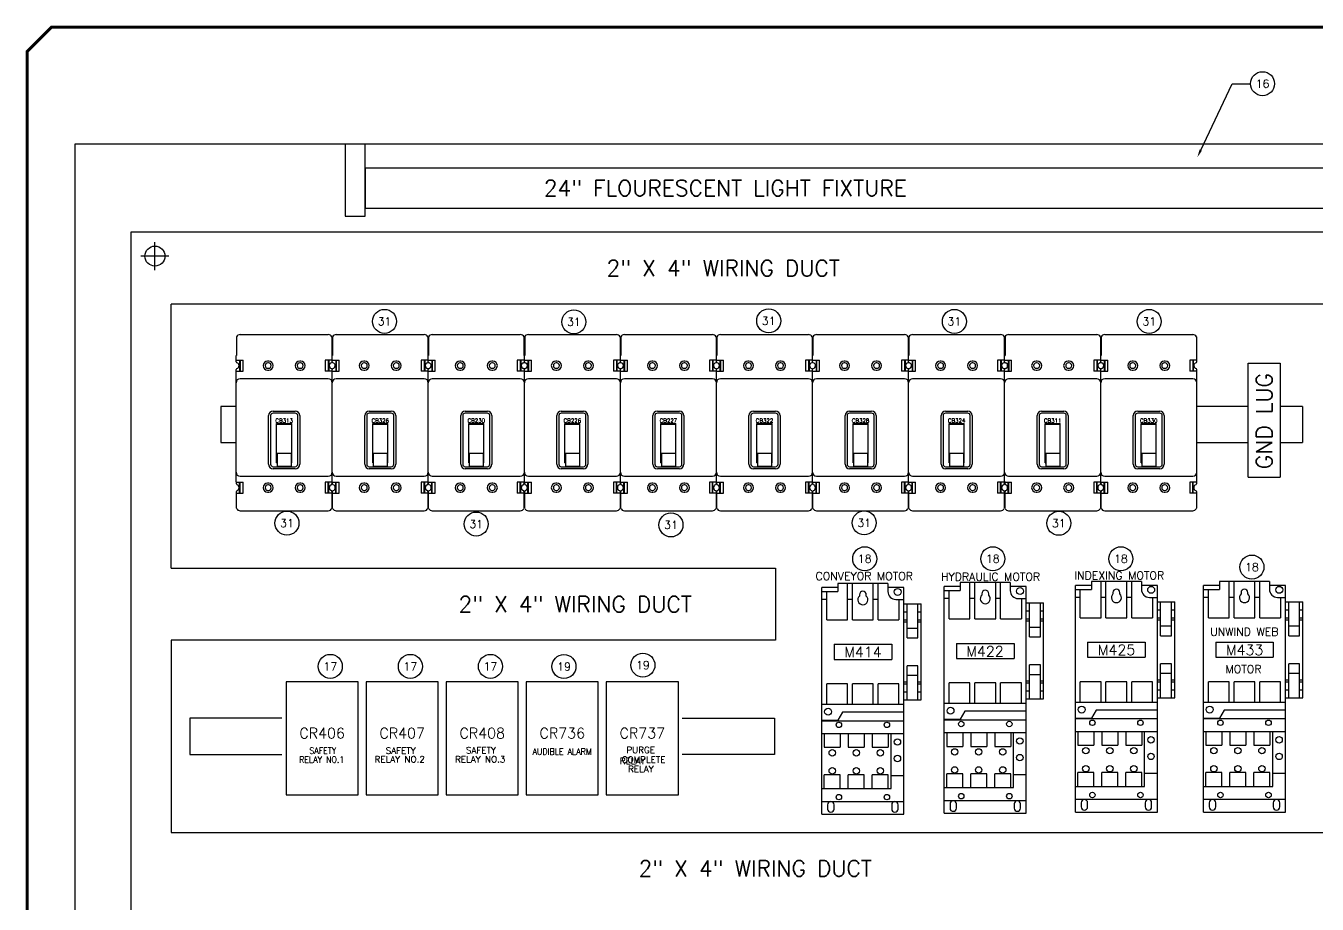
# Model space of a CAD drawing. Header units: inches. Extents: x 0 to 100, y 0 to 67.
# Drawn here: x 0.05 to 40.37, y 39.89 to 67.33 of the extents above; entities that cross this region are included whole.
import ezdxf
from ezdxf.enums import TextEntityAlignment as Align

# ---------------------------------------------------------------- set-up
doc = ezdxf.new("R2010")
doc.units = ezdxf.units.IN
doc.header["$MEASUREMENT"] = 0
doc.linetypes.add('CENTER', pattern=[2, 1.25, -0.25, 0.25, -0.25])
for name, color, linetype in [('CL', 7, 'Continuous'), ('PBAL', 52, 'Continuous'), ('PDESC', 142, 'Continuous'), ('PITEM', 1, 'Continuous'), ('PSYMS', 7, 'Continuous'), ('PTAG', 150, 'Continuous'), ('TITLE', 7, 'Continuous')]:
    doc.layers.add(name, color=color, linetype=linetype)
doc.styles.add('ITALIC', font='ITALIC')
doc.styles.add('LEGACY', font='romans.shx')
doc.styles.add('ROMANS', font='ROMANS.SHX')
doc.styles.add('SIMPLEX', font='SIMPLEX')
doc.styles.add('WD', font='romans.shx')

# ---------------------------------------------------------------- blocks, each defined once
blk = doc.blocks.new('PNLB56')
at = {"layer": 'PBAL'}
blk.add_circle((0, 0), 0.375, dxfattribs=at)
at = {"layer": 'PITEM', "style": 'LEGACY'}
blk.add_attdef('B_ITEM', text='', height=0.25, dxfattribs=at).set_placement((0, 0), align=Align.MIDDLE)
blk = doc.blocks.new('PNLB65')
at = {"layer": 'PBAL'}
blk.add_circle((0, 0), 0.375, dxfattribs=at)
at = {"layer": 'PITEM', "style": 'LEGACY'}
blk.add_attdef('B_ITEM', text='', height=0.25, dxfattribs=at).set_placement((0, 0), align=Align.MIDDLE)
blk = doc.blocks.new('PNLB74')
at = {"layer": 'PBAL'}
blk.add_circle((0, 0), 0.375, dxfattribs=at)
at = {"layer": 'PITEM', "style": 'LEGACY'}
blk.add_attdef('B_ITEM', text='', height=0.25, dxfattribs=at).set_placement((0, 0), align=Align.MIDDLE)
blk = doc.blocks.new('PNLB83')
at = {"layer": 'PBAL'}
blk.add_circle((0, 0), 0.375, dxfattribs=at)
at = {"layer": 'PITEM', "style": 'LEGACY'}
blk.add_attdef('B_ITEM', text='', height=0.25, dxfattribs=at).set_placement((0, 0), align=Align.MIDDLE)
blk = doc.blocks.new('PNLB92')
at = {"layer": 'PBAL'}
blk.add_circle((0, 0), 0.375, dxfattribs=at)
at = {"layer": 'PITEM', "style": 'LEGACY'}
blk.add_attdef('B_ITEM', text='', height=0.25, dxfattribs=at).set_placement((0, 0), align=Align.MIDDLE)
blk = doc.blocks.new('PNLBA1')
at = {"layer": 'PBAL'}
blk.add_circle((0, 0), 0.375, dxfattribs=at)
at = {"layer": 'PITEM', "style": 'LEGACY'}
blk.add_attdef('B_ITEM', text='', height=0.25, dxfattribs=at).set_placement((0, 0), align=Align.MIDDLE)
blk = doc.blocks.new('PNLBB0')
at = {"layer": 'PBAL'}
blk.add_circle((0, 0), 0.375, dxfattribs=at)
at = {"layer": 'PITEM', "style": 'LEGACY'}
blk.add_attdef('B_ITEM', text='', height=0.25, dxfattribs=at).set_placement((0, 0), align=Align.MIDDLE)
blk = doc.blocks.new('PNLBBF')
at = {"layer": 'PBAL'}
blk.add_circle((0, 0), 0.375, dxfattribs=at)
at = {"layer": 'PITEM', "style": 'LEGACY'}
blk.add_attdef('B_ITEM', text='', height=0.25, dxfattribs=at).set_placement((0, 0), align=Align.MIDDLE)
blk = doc.blocks.new('PNLBCE')
at = {"layer": 'PBAL'}
blk.add_circle((0, 0), 0.375, dxfattribs=at)
at = {"layer": 'PITEM', "style": 'LEGACY'}
blk.add_attdef('B_ITEM', text='', height=0.25, dxfattribs=at).set_placement((0, 0), align=Align.MIDDLE)
blk = doc.blocks.new('PNLBDD')
at = {"layer": 'PBAL'}
blk.add_circle((0, 0), 0.375, dxfattribs=at)
at = {"layer": 'PITEM', "style": 'LEGACY'}
blk.add_attdef('B_ITEM', text='', height=0.25, dxfattribs=at).set_placement((0, 0), align=Align.MIDDLE)
blk = doc.blocks.new('PNLCC5')
at = {"layer": 'PBAL'}
blk.add_circle((0, 0), 0.375, dxfattribs=at)
at = {"layer": 'PITEM', "style": 'LEGACY'}
blk.add_attdef('B_ITEM', text='', height=0.25, dxfattribs=at).set_placement((0, 0), align=Align.MIDDLE)
blk = doc.blocks.new('PNLCD4')
at = {"layer": 'PBAL'}
blk.add_circle((0, 0), 0.375, dxfattribs=at)
at = {"layer": 'PITEM', "style": 'LEGACY'}
blk.add_attdef('B_ITEM', text='', height=0.25, dxfattribs=at).set_placement((0, 0), align=Align.MIDDLE)
blk = doc.blocks.new('PNLCE3')
at = {"layer": 'PBAL'}
blk.add_circle((0, 0), 0.375, dxfattribs=at)
at = {"layer": 'PITEM', "style": 'LEGACY'}
blk.add_attdef('B_ITEM', text='', height=0.25, dxfattribs=at).set_placement((0, 0), align=Align.MIDDLE)
blk = doc.blocks.new('PNLCF2')
at = {"layer": 'PBAL'}
blk.add_circle((0, 0), 0.375, dxfattribs=at)
at = {"layer": 'PITEM', "style": 'LEGACY'}
blk.add_attdef('B_ITEM', text='', height=0.25, dxfattribs=at).set_placement((0, 0), align=Align.MIDDLE)
blk = doc.blocks.new('PNLD01')
at = {"layer": 'PBAL'}
blk.add_circle((0, 0), 0.375, dxfattribs=at)
at = {"layer": 'PITEM', "style": 'LEGACY'}
blk.add_attdef('B_ITEM', text='', height=0.25, dxfattribs=at).set_placement((0, 0), align=Align.MIDDLE)
blk = doc.blocks.new('PNLD10')
at = {"layer": 'PBAL'}
blk.add_circle((0, 0), 0.375, dxfattribs=at)
at = {"layer": 'PITEM', "style": 'LEGACY'}
blk.add_attdef('B_ITEM', text='', height=0.25, dxfattribs=at).set_placement((0, 0), align=Align.MIDDLE)
blk = doc.blocks.new('PNLD1F')
at = {"layer": 'PBAL'}
blk.add_circle((0, 0), 0.375, dxfattribs=at)
at = {"layer": 'PITEM', "style": 'LEGACY'}
blk.add_attdef('B_ITEM', text='', height=0.25, dxfattribs=at).set_placement((0, 0), align=Align.MIDDLE)
blk = doc.blocks.new('PNLD2E')
at = {"layer": 'PBAL'}
blk.add_circle((0, 0), 0.375, dxfattribs=at)
at = {"layer": 'PITEM', "style": 'LEGACY'}
blk.add_attdef('B_ITEM', text='', height=0.25, dxfattribs=at).set_placement((0, 0), align=Align.MIDDLE)
blk = doc.blocks.new('PNLD3D')
at = {"layer": 'PBAL'}
blk.add_circle((0, 0), 0.375, dxfattribs=at)
at = {"layer": 'PITEM', "style": 'LEGACY'}
blk.add_attdef('B_ITEM', text='', height=0.25, dxfattribs=at).set_placement((0, 0), align=Align.MIDDLE)
blk = doc.blocks.new('an16dn0ab')
for p, q in [((0, 0), (0, 7.08)), ((0.5, 7.08), (0, 7.08)), ((0, 6.955), (0.5, 6.955)), ((0.1525, 6.07), (0.1525, 6.955)), ((2.06, 7.205), (0.5, 7.205)), ((0.5, 7.205), (0.5, 6.955)), ((0.8025, 6.07), (0.8025, 7.205)), ((0.955, 6.07), (0.955, 7.205)), ((1.605, 6.07), (1.605, 7.205)), ((1.7575, 6.07), (1.7575, 7.205)), ((2.06, 7.205), (2.06, 6.955)), ((2.56, 7.08), (2.06, 7.08)), ((2.56, 0), (2.56, 7.08)), ((0.1525, 6.705), (0, 6.705)), ((0.955, 6.705), (0.8025, 6.705)), ((1.1725, 6.855), (1.1725, 6.81214)), ((1.3875, 6.81214), (1.3875, 6.855)), ((1.7575, 6.705), (1.605, 6.705)), ((2.31, 6.705), (2.56, 6.705)), ((2.4075, 6.705), (2.4075, 6.07)), ((2.56, 6.57), (3.1, 6.57)), ((2.66, 5.5075), (2.66, 6.57)), ((3, 5.5075), (3, 6.57)), ((3.1, 3.57), (3.1, 6.57)), ((0.1525, 6.07), (0.8025, 6.07)), ((0.955, 6.07), (1.605, 6.07)), ((1.7575, 6.07), (2.4075, 6.07)), ((2.56, 6.32), (2.66, 6.32)), ((2.56, 6.07), (2.66, 6.07)), ((3, 6.32), (3.1, 6.32)), ((3, 6.07), (3.1, 6.07)), ((2.56, 6.0075), (2.66, 6.0075)), ((2.66, 5.8125), (3, 5.8125)), ((3, 6.0075), (3.1, 6.0075)), ((0.38, 5.305), (2.18, 5.305)), ((0.38, 5.305), (0.38, 4.835)), ((2.18, 5.305), (2.18, 4.835)), ((2.66, 5.5075), (3, 5.5075)), ((0.38, 4.835), (2.18, 4.835)), ((2.66, 3.57), (2.66, 4.6325)), ((3, 4.6325), (2.66, 4.6325)), ((3, 3.57), (3, 4.6325)), ((0.8025, 4.07), (0.1525, 4.07)), ((0.1525, 3.435), (0.1525, 4.07)), ((0.8025, 3.435), (0.8025, 4.07)), ((0.955, 3.435), (0.955, 4.07)), ((1.605, 4.07), (0.955, 4.07)), ((1.605, 3.435), (1.605, 4.07)), ((2.4075, 4.07), (1.7575, 4.07)), ((1.7575, 3.435), (1.7575, 4.07)), ((2.4075, 3.435), (2.4075, 4.07)), ((2.56, 4.1325), (2.66, 4.1325)), ((2.56, 4.07), (2.66, 4.07)), ((3, 4.3275), (2.66, 4.3275)), ((3, 4.1325), (3.1, 4.1325)), ((3, 4.07), (3.1, 4.07)), ((2.56, 3.82), (2.66, 3.82)), ((3, 3.82), (3.1, 3.82)), ((0, 3.435), (2.56, 3.435)), ((2.56, 3.57), (3.1, 3.57)), ((0, 2.935), (0.5, 2.935)), ((0, 2.9194), (2.56, 2.9194)), ((0.64434, 3.185), (0.5, 2.935)), ((2.56, 3.185), (0.64434, 3.185)), ((0, 2.5194), (2.56, 2.5194)), ((0.075, 2.5194), (0.075, 2.08845)), ((0.575, 2.5194), (0.575, 2.08845)), ((0.825, 2.5194), (0.825, 2.08845)), ((1.325, 2.5194), (1.325, 2.08845)), ((1.575, 2.5194), (1.575, 2.08845)), ((2.075, 2.5194), (2.075, 2.08845)), ((2.16, 1.2), (2.16, 2.5194)), ((0.075, 2.08845), (0.575, 2.08845)), ((0.825, 2.08845), (1.325, 2.08845)), ((1.575, 2.08845), (2.075, 2.08845)), ((0.575, 1.23095), (0.075, 1.23095)), ((0.075, 0.8), (0.075, 1.23095)), ((0.575, 0.8), (0.575, 1.23095)), ((0.825, 0.8), (0.825, 1.23095)), ((1.325, 1.23095), (0.825, 1.23095)), ((1.325, 0.8), (1.325, 1.23095)), ((1.575, 0.8), (1.575, 1.23095)), ((2.075, 1.23095), (1.575, 1.23095)), ((2.075, 0.8), (2.075, 1.23095)), ((2.56, 1.2), (2.16, 1.2)), ((2.16, 0.8), (2.16, 1.2)), ((0, 0.8), (2.16, 0.8)), ((0, 0.4), (2.56, 0.4)), ((0, 0), (2.56, 0)), ((0.18, 0.29), (0.18, 0.16)), ((0.38, 0.16), (0.38, 0.29)), ((2.18, 0.29), (2.18, 0.16)), ((2.38, 0.16), (2.38, 0.29))]:
    blk.add_line(p, q)
for centre, radius in [((2.365, 6.94), 0.108), ((0.195, 3.2), 0.108), ((0.53, 2.7868), 0.085), ((2.03, 2.7868), 0.085), ((2.36, 2.2542), 0.1), ((0.325, 1.91607), 0.1), ((1.075, 1.91607), 0.1), ((1.825, 1.91607), 0.1), ((2.36, 1.73706), 0.1), ((0.325, 1.35252), 0.1), ((1.075, 1.35252), 0.1), ((1.825, 1.35252), 0.1), ((0.53, 0.5326), 0.085), ((2.03, 0.5326), 0.085)]:
    blk.add_circle(centre, radius)
for centre, radius, start, end in [((1.28, 6.855), 0.1075, 0, 180), ((2.31, 6.955), 0.25, 180, 270), ((1.28, 6.69875), 0.15625, 133.471999, 46.528001), ((0.28, 0.29), 0.1, 0, 180), ((0.28, 0.16), 0.1, 180, 0), ((2.28, 0.29), 0.1, 0, 180), ((2.28, 0.16), 0.1, 180, 0)]:
    blk.add_arc(centre, radius, start, end)
blk = doc.blocks.new('ABCRA040')
for p, q in [((2.25, 3.53125), (0, 3.53125)), ((0, 3.53125), (0, 0)), ((2.25, 0), (2.25, 3.53125)), ((0, 0), (2.25, 0))]:
    blk.add_line(p, q)
blk = doc.blocks.new('PNL2462')
at = {"layer": 'PBAL'}
blk.add_circle((0.375, 0), 0.375, dxfattribs=at)
at = {"layer": 'PITEM', "style": 'LEGACY'}
blk.add_attdef('B_ITEM', text='', height=0.25, dxfattribs=at).set_placement((0.375, 0), align=Align.MIDDLE)
blk = doc.blocks.new('acade_title')
at = {"layer": 'TITLE', "const_width": 0.0312}
blk.add_lwpolyline([(30.594, 0.281), (30.594, 22.177), (30.344, 22.427), (0.281, 22.427), (0.031, 22.177), (0.031, 0.281), (0.281, 0.031), (30.344, 0.031)], close=True, dxfattribs=at)
at = {"layer": 'TITLE', "color": 1, "style": 'ITALIC'}
for tag, height, p in [('TITLE#1', 0.125, (32.156, 3.406)), ('TITLE#2', 0.125, (32.156, 3.204)), ('TITLE#3', 0.125, (32.156, 3.001)), ('TITLE#4', 0.125, (32.156, 2.799)), ('DWG#', 0.2, (32.156, 0.826))]:
    blk.add_attdef(tag, text='', height=height, dxfattribs=at).set_placement(p, align=Align.CENTER)
at = {"layer": 'TITLE', "color": 1, "style": 'SIMPLEX'}
blk.add_attdef('CAD#', (30.826, 1.958), '', height=0.0938, rotation=90, dxfattribs=at)
at = {"layer": 'TITLE', "color": 1}
for tag, p, height, style in [('ENGINEER', (31.237, 1.958), 0.0938, 'ITALIC'), ('CHKDBY', (32.424, 1.958), 0.0938, 'ITALIC'), ('JOB#', (31.464, 1.644), 0.0938, 'SIMPLEX'), ('DRAWNBY', (32.494, 1.644), 0.0938, 'ITALIC'), ('SCALE', (31.353, 1.344), 0.0938, 'SIMPLEX'), ('DATE', (32.408, 1.344), 0.0938, 'SIMPLEX'), ('SHTS', (32.532, 0.25), 0.2, 'ITALIC')]:
    blk.add_attdef(tag, p, '', height=height, dxfattribs=dict(at, style=style))
at = {"layer": 'TITLE', "color": 1, "style": 'ITALIC'}
blk.add_attdef('SH#', text='', height=0.2, dxfattribs=at).set_placement((31.881, 0.25), align=Align.RIGHT)
at = {"layer": 'TITLE', "color": 7, "flags": 9}
blk.add_attdef('WD_TB', (31.219, 0.031), '', height=0.125, dxfattribs=at)
blk = doc.blocks.new('ef_3p')
at = {"linetype": 'Continuous'}
for p, q in [((-0.999, 0.895), (-0.999, 0.313)), ((-0.885, 0.969), (1.865, 0.969)), ((1.979, 0.895), (1.979, 0.313)), ((-1.01, 0.313), (-0.999, 0.313)), ((-1.01, 0.121), (-1.01, 0.313)), ((-1.01, 0.172), (-0.791, 0.172)), ((-0.92, 0.024), (-0.92, -0.024)), ((-0.901, 0.172), (-0.901, -0.172)), ((-0.884, 0.172), (-0.884, -0.172)), ((-0.791, -0.172), (-0.791, 0.172)), ((0.006, 0.141), (-0.026, 0.141)), ((0, 0.084), (-0.02, 0.084)), ((1.006, 0.141), (0.974, 0.141)), ((1, 0.084), (0.98, 0.084)), ((1.99, 0.172), (1.771, 0.172)), ((1.771, 0.172), (1.771, -0.172)), ((1.864, 0.172), (1.864, -0.172)), ((1.881, 0.172), (1.881, -0.172)), ((1.9, -0.024), (1.9, 0.024)), ((1.99, 0.313), (1.979, 0.313)), ((1.99, 0.121), (1.99, 0.313)), ((-1.01, -3.625), (-1.01, -0.121)), ((-1.01, -0.172), (-0.791, -0.172)), ((-0.026, -0.141), (0.006, -0.141)), ((-0.02, -0.084), (0, -0.084)), ((0.974, -0.141), (1.006, -0.141)), ((0.98, -0.084), (1, -0.084)), ((1.99, -0.172), (1.771, -0.172)), ((1.99, -3.625), (1.99, -0.121)), ((1.865, -0.408), (-0.885, -0.408)), ((0.005, -3.079), (0.005, -1.561)), ((0.068, -1.561), (0.068, -3.079)), ((0.145, -1.421), (0.835, -1.421)), ((0.835, -1.484), (0.145, -1.484)), ((0.912, -3.079), (0.912, -1.561)), ((0.975, -1.561), (0.975, -3.079)), ((0.255, -3.037), (0.255, -1.812)), ((0.255, -1.812), (0.725, -1.812)), ((0.725, -1.834), (0.255, -1.834)), ((0.725, -3.037), (0.725, -1.812)), ((0.271, -2.734), (0.709, -2.734)), ((0.271, -2.734), (0.271, -3.138)), ((0.709, -2.734), (0.709, -3.138)), ((0.145, -3.156), (0.835, -3.156)), ((0.835, -3.219), (0.145, -3.219)), ((0.271, -2.985), (0.255, -2.985)), ((0.255, -3.037), (0.271, -3.037)), ((0.271, -3.139), (0.709, -3.139)), ((0.725, -2.985), (0.709, -2.985)), ((0.709, -3.037), (0.725, -3.037)), ((-0.999, -3.625), (-1.01, -3.625)), ((-0.999, -3.694), (-0.999, -3.625)), ((-0.885, -3.453), (1.865, -3.453)), ((1.979, -3.625), (1.979, -3.694)), ((1.979, -3.625), (1.99, -3.625)), ((-0.999, -3.64), (-0.791, -3.64)), ((-0.999, -4.457), (-0.999, -3.93)), ((-0.999, -3.984), (-0.791, -3.984)), ((-0.92, -3.786), (-0.92, -3.838)), ((-0.901, -3.984), (-0.901, -3.64)), ((-0.884, -3.984), (-0.884, -3.64)), ((-0.791, -3.984), (-0.791, -3.64)), ((0.006, -3.672), (-0.026, -3.672)), ((-0.026, -3.954), (0.006, -3.954)), ((0, -3.728), (-0.02, -3.728)), ((-0.02, -3.896), (0, -3.896)), ((1.006, -3.672), (0.974, -3.672)), ((0.974, -3.954), (1.006, -3.954)), ((1, -3.728), (0.98, -3.728)), ((0.98, -3.896), (1, -3.896)), ((1.771, -3.64), (1.771, -3.984)), ((1.979, -3.64), (1.771, -3.64)), ((1.979, -3.984), (1.771, -3.984)), ((1.864, -3.984), (1.864, -3.64)), ((1.881, -3.984), (1.881, -3.64)), ((1.9, -3.838), (1.9, -3.786)), ((1.979, -3.93), (1.979, -4.457)), ((-0.885, -4.531), (1.865, -4.531))]:
    blk.add_line(p, q, dxfattribs=at)
for centre, radius, start, end in [((-0.885, 0.844), 0.125, 90, 155.7832), ((1.865, 0.844), 0.125, 24.2168, 90), ((-0.979, 0.121), 0.031, 180, 255.6408), ((-1.01, 0), 0.094, 284.3592, 75.6408), ((-0.026, 0), 0.141, 90, 270), ((-0.02, 0), 0.084, 90, 270), ((0, 0), 0.084, 270, 90), ((0.006, 0), 0.141, 270, 90), ((0.974, 0), 0.141, 90, 270), ((0.98, 0), 0.084, 90, 270), ((1, 0), 0.084, 270, 90), ((1.006, 0), 0.141, 270, 90), ((1.99, 0), 0.094, 104.3592, 255.6408), ((1.959, 0.121), 0.031, 284.3592, 0), ((-0.979, -0.121), 0.031, 104.3592, 180), ((1.959, -0.121), 0.031, 0, 75.6408), ((-0.885, -0.533), 0.125, 90, 180), ((1.865, -0.533), 0.125, 0, 90), ((0.145, -1.561), 0.14, 90, 180), ((0.145, -1.561), 0.077, 90, 180), ((0.835, -1.561), 0.14, 0, 90), ((0.835, -1.561), 0.077, 0, 90), ((0.145, -3.079), 0.14, 180, 270), ((0.145, -3.079), 0.077, 180, 270), ((0.835, -3.079), 0.077, 270, 0), ((0.835, -3.079), 0.14, 270, 0), ((-0.885, -3.328), 0.125, 180, 270), ((1.865, -3.328), 0.125, 270, 0), ((-0.968, -3.694), 0.031, 180, 250.3666), ((-0.968, -3.93), 0.031, 109.6334, 180), ((-1.01, -3.812), 0.094, 289.6334, 70.3666), ((-0.026, -3.813), 0.141, 90, 270), ((-0.02, -3.812), 0.084, 90, 270), ((0, -3.812), 0.084, 270, 90), ((0.006, -3.813), 0.141, 270, 90), ((0.974, -3.813), 0.141, 90, 270), ((0.98, -3.812), 0.084, 90, 270), ((1, -3.812), 0.084, 270, 90), ((1.006, -3.813), 0.141, 270, 90), ((1.99, -3.812), 0.094, 109.6334, 250.3666), ((1.948, -3.694), 0.031, 289.6334, 0), ((1.948, -3.93), 0.031, 0, 70.3666), ((-0.885, -4.406), 0.125, 204.2168, 270), ((1.865, -4.406), 0.125, 270, 335.7832)]:
    blk.add_arc(centre, radius, start, end, dxfattribs=at)

msp = doc.modelspace()

# ---------------------------------------------------------------- linework, layer by layer
at = {"color": 4}
for p, q in [((53.204, 63.635), (1.579, 63.635)), ((1.579, 63.635), (1.579, 2.135)), ((50.829, 60.885), (3.329, 60.885)), ((3.329, 60.885), (3.329, 3.885)), ((50.829, 58.635), (4.582, 58.635)), ((4.582, 50.385), (4.582, 58.635)), ((4.582, 50.385), (23.456, 50.385)), ((23.456, 50.385), (23.456, 48.135)), ((23.456, 48.135), (4.582, 48.135)), ((4.582, 48.135), (4.582, 42.135)), ((4.582, 42.135), (50.829, 42.135))]:
    msp.add_line(p, q, dxfattribs=at)
for p, q in [((10.017, 63.635), (10.017, 61.385)), ((10.642, 61.385), (10.642, 63.635)), ((44.142, 62.885), (10.642, 62.885)), ((10.642, 62.885), (10.642, 61.635)), ((10.017, 61.385), (10.642, 61.385)), ((10.642, 61.635), (44.142, 61.635)), ((38.223, 53.232), (38.223, 56.794)), ((38.223, 56.794), (39.223, 56.794)), ((39.223, 56.794), (39.223, 53.232)), ((6.136, 55.439), (6.136, 54.314)), ((6.615, 55.439), (6.136, 55.439)), ((38.223, 55.439), (36.615, 55.439)), ((39.913, 55.439), (39.223, 55.439)), ((6.136, 54.314), (6.615, 54.314)), ((36.615, 54.314), (38.223, 54.314)), ((39.223, 54.314), (39.913, 54.314)), ((5.166, 45.698), (5.166, 44.573)), ((8.041, 45.698), (5.166, 45.698)), ((20.541, 45.698), (23.425, 45.698)), ((5.166, 44.573), (8.041, 44.573)), ((23.425, 44.573), (20.541, 44.573)), ((7.816, 42.135), (8.395, 42.135)), ((8.941, 42.135), (9.52, 42.135))]:
    msp.add_line(p, q)
msp.add_circle((4.079, 60.135), 0.312)
at = {"layer": 'CL', "linetype": 'CENTER'}
for p, q in [((4.079, 59.698), (4.079, 60.573)), ((4.517, 60.135), (3.642, 60.135))]:
    msp.add_line(p, q, dxfattribs=at)
at = {"layer": 'PBAL'}
for p, q in [((36.74, 63.449), (37.719, 65.52)), ((37.719, 65.52), (38.294, 65.52))]:
    msp.add_line(p, q, dxfattribs=at)
msp.add_solid([(36.778, 63.431), (36.702, 63.467), (36.633, 63.223)], dxfattribs=at)
at = {"layer": 'PSYMS'}
for p, q in [((39.913, 55.439), (39.913, 54.314)), ((38.223, 53.232), (39.223, 53.232)), ((23.425, 45.698), (23.425, 44.573))]:
    msp.add_line(p, q, dxfattribs=at)

# ---------------------------------------------------------------- block references
at = {"xscale": 3, "yscale": 3, "zscale": 3}
msp.add_blockref('acade_title', (0, 0), dxfattribs=at)
at = {"layer": 'PBAL'}
for name, p, values in [('PNL2462', (38.294, 65.52), {'B_ITEM': '16'}), ('PNLB74', (23.246, 58.112), {'B_ITEM': '31'}), ('PNLB56', (11.249, 58.097), {'B_ITEM': '31'}), ('PNLB65', (17.161, 58.079), {'B_ITEM': '31'}), ('PNLB83', (29.044, 58.095), {'B_ITEM': '31'}), ('PNLB92', (35.13, 58.095), {'B_ITEM': '31'}), ('PNLBA1', (8.202, 51.796), {'B_ITEM': '31'}), ('PNLBB0', (14.112, 51.767), {'B_ITEM': '31'}), ('PNLBBF', (20.194, 51.739), {'B_ITEM': '31'}), ('PNLBCE', (26.229, 51.803), {'B_ITEM': '31'}), ('PNLBDD', (32.305, 51.789), {'B_ITEM': '31'}), ('PNLD10', (26.244, 50.682), {'B_ITEM': '18'}), ('PNLD1F', (30.244, 50.682), {'B_ITEM': '18'}), ('PNLD2E', (34.244, 50.682), {'B_ITEM': '18'}), ('PNLD3D', (38.337, 50.422), {'B_ITEM': '18'}), ('PNLCC5', (9.556, 47.321), {'B_ITEM': '17'}), ('PNLCD4', (12.056, 47.321), {'B_ITEM': '17'}), ('PNLCE3', (14.556, 47.321), {'B_ITEM': '17'}), ('PNLCF2', (16.853, 47.315), {'B_ITEM': '19'}), ('PNLD01', (19.318, 47.359), {'B_ITEM': '19'})]:
    msp.add_blockref(name, p, dxfattribs=at).add_auto_attribs(values)
at = {"layer": 'PSYMS'}
ref = msp.add_blockref('ef_3p', (7.625, 56.714), dxfattribs=at)
ref.add_attrib('P_TAG1', 'CB313', dxfattribs={"layer": 'PTAG', "height": 0.125, "style": 'WD'}).set_placement((8.115, 54.933), align=Align.CENTER)
ref = msp.add_blockref('ef_3p', (10.625, 56.714), dxfattribs=at)
ref.add_attrib('P_TAG1', 'CB326', dxfattribs={"layer": 'PTAG', "height": 0.125, "style": 'WD'}).set_placement((11.115, 54.933), align=Align.CENTER)
ref = msp.add_blockref('ef_3p', (13.625, 56.714), dxfattribs=at)
ref.add_attrib('P_TAG1', 'CB230', dxfattribs={"layer": 'PTAG', "height": 0.125, "style": 'WD'}).set_placement((14.115, 54.933), align=Align.CENTER)
ref = msp.add_blockref('ef_3p', (16.625, 56.714), dxfattribs=at)
ref.add_attrib('P_TAG1', 'CB226', dxfattribs={"layer": 'PTAG', "height": 0.125, "style": 'WD'}).set_placement((17.115, 54.933), align=Align.CENTER)
ref = msp.add_blockref('ef_3p', (19.625, 56.714), dxfattribs=at)
ref.add_attrib('P_TAG1', 'CB227', dxfattribs={"layer": 'PTAG', "height": 0.125, "style": 'WD'}).set_placement((20.115, 54.933), align=Align.CENTER)
ref = msp.add_blockref('ef_3p', (22.625, 56.714), dxfattribs=at)
ref.add_attrib('P_TAG1', 'CB322', dxfattribs={"layer": 'PTAG', "height": 0.125, "style": 'WD'}).set_placement((23.115, 54.933), align=Align.CENTER)
ref = msp.add_blockref('ef_3p', (25.625, 56.714), dxfattribs=at)
ref.add_attrib('P_TAG1', 'CB328', dxfattribs={"layer": 'PTAG', "height": 0.125, "style": 'WD'}).set_placement((26.115, 54.933), align=Align.CENTER)
ref = msp.add_blockref('ef_3p', (28.625, 56.714), dxfattribs=at)
ref.add_attrib('P_TAG1', 'CB324', dxfattribs={"layer": 'PTAG', "height": 0.125, "style": 'WD'}).set_placement((29.115, 54.933), align=Align.CENTER)
ref = msp.add_blockref('ef_3p', (31.625, 56.714), dxfattribs=at)
ref.add_attrib('P_TAG1', 'CB311', dxfattribs={"layer": 'PTAG', "height": 0.125, "style": 'WD'}).set_placement((32.115, 54.933), align=Align.CENTER)
ref = msp.add_blockref('ef_3p', (34.625, 56.714), dxfattribs=at)
ref.add_attrib('P_TAG1', 'CB330', dxfattribs={"layer": 'PTAG', "height": 0.125, "style": 'WD'}).set_placement((35.115, 54.933), align=Align.CENTER)
ref = msp.add_blockref('an16dn0ab', (24.907, 42.705), dxfattribs=at)
ref.add_attrib('P_TAG1', 'M414', dxfattribs={"layer": 'PTAG', "height": 0.325, "style": 'WD'}).set_placement((26.191, 47.607), align=Align.CENTER)
ref.add_attrib('DESC1', 'CONVEYOR MOTOR', dxfattribs={"layer": 'PDESC', "height": 0.25, "style": 'WD'}).set_placement((26.23, 50.015), align=Align.CENTER)
ref = msp.add_blockref('an16dn0ab', (28.73, 42.734), dxfattribs=at)
ref.add_attrib('P_TAG1', 'M422', dxfattribs={"layer": 'PTAG', "height": 0.325, "style": 'WD'}).set_placement((30.001, 47.626), align=Align.CENTER)
ref.add_attrib('DESC1', 'HYDRAULIC MOTOR', dxfattribs={"layer": 'PDESC', "height": 0.25, "style": 'WD'}).set_placement((30.175, 49.995), align=Align.CENTER)
ref = msp.add_blockref('an16dn0ab', (32.825, 42.771), dxfattribs=at)
ref.add_attrib('P_TAG1', 'M425', dxfattribs={"layer": 'PTAG', "height": 0.325, "style": 'WD'}).set_placement((34.109, 47.673), align=Align.CENTER)
ref.add_attrib('DESC1', 'INDEXING MOTOR', dxfattribs={"layer": 'PDESC', "height": 0.25, "style": 'WD'}).set_placement((34.194, 50.037), align=Align.CENTER)
ref = msp.add_blockref('an16dn0ab', (36.825, 42.771), dxfattribs=at)
ref.add_attrib('P_TAG1', 'M433', dxfattribs={"layer": 'PTAG', "height": 0.325, "style": 'WD'}).set_placement((38.109, 47.673), align=Align.CENTER)
ref.add_attrib('DESC1', 'UNWIND WEB', dxfattribs={"layer": 'PDESC', "height": 0.25, "style": 'WD'}).set_placement((38.1, 48.278), align=Align.CENTER)
ref.add_attrib('DESC2', 'MOTOR', dxfattribs={"layer": 'PDESC', "height": 0.25, "style": 'WD'}).set_placement((38.074, 47.111), align=Align.CENTER)
ref = msp.add_blockref('ABCRA040', (8.175, 43.306), dxfattribs=at)
ref.add_attrib('P_TAG1', 'CR406', dxfattribs={"layer": 'PTAG', "height": 0.325, "style": 'WD'}).set_placement((9.3, 45.072), align=Align.CENTER)
ref.add_attrib('DESC1', 'SAFETY', dxfattribs={"layer": 'PDESC', "height": 0.2, "style": 'WD', "width": 0.9}).set_placement((9.32, 44.588), align=Align.CENTER)
ref.add_attrib('DESC2', 'RELAY NO.1', dxfattribs={"layer": 'PDESC', "height": 0.2, "style": 'WD', "width": 0.9}).set_placement((9.287, 44.31), align=Align.CENTER)
ref = msp.add_blockref('ABCRA040', (10.675, 43.306), dxfattribs=at)
ref.add_attrib('P_TAG1', 'CR407', dxfattribs={"layer": 'PTAG', "height": 0.325, "style": 'WD'}).set_placement((11.8, 45.072), align=Align.CENTER)
ref.add_attrib('DESC1', 'SAFETY', dxfattribs={"layer": 'PDESC', "height": 0.2, "style": 'WD'}).set_placement((11.753, 44.59), align=Align.CENTER)
ref.add_attrib('DESC2', 'RELAY NO.2', dxfattribs={"layer": 'PDESC', "height": 0.2, "style": 'WD'}).set_placement((11.723, 44.318), align=Align.CENTER)
ref = msp.add_blockref('ABCRA040', (13.175, 43.306), dxfattribs=at)
ref.add_attrib('P_TAG1', 'CR408', dxfattribs={"layer": 'PTAG', "height": 0.325, "style": 'WD'}).set_placement((14.3, 45.072), align=Align.CENTER)
ref.add_attrib('DESC1', 'SAFETY', dxfattribs={"layer": 'PDESC', "height": 0.2, "style": 'WD'}).set_placement((14.259, 44.6), align=Align.CENTER)
ref.add_attrib('DESC2', 'RELAY NO.3', dxfattribs={"layer": 'PDESC', "height": 0.2, "style": 'WD'}).set_placement((14.238, 44.318), align=Align.CENTER)
ref = msp.add_blockref('ABCRA040', (15.675, 43.306), dxfattribs=at)
ref.add_attrib('P_TAG1', 'CR736', dxfattribs={"layer": 'PTAG', "height": 0.325, "style": 'WD'}).set_placement((16.8, 45.072), align=Align.CENTER)
ref.add_attrib('DESC1', 'AUDIBLE ALARM', dxfattribs={"layer": 'PDESC', "height": 0.2, "style": 'WD', "width": 0.9}).set_placement((16.795, 44.56), align=Align.CENTER)
ref.add_attrib('DESC2', 'RELAY', dxfattribs={"layer": 'PDESC', "height": 0.2, "style": 'WD'}).set_placement((18.998, 44.267), align=Align.CENTER)
ref = msp.add_blockref('ABCRA040', (18.175, 43.306), dxfattribs=at)
ref.add_attrib('P_TAG1', 'CR737', dxfattribs={"layer": 'PTAG', "height": 0.325, "style": 'WD'}).set_placement((19.3, 45.072), align=Align.CENTER)
ref.add_attrib('DESC1', 'PURGE', dxfattribs={"layer": 'PDESC', "height": 0.2, "style": 'WD'}).set_placement((19.25, 44.61), align=Align.CENTER)
ref.add_attrib('DESC2', 'COMPLETE', dxfattribs={"layer": 'PDESC', "height": 0.2, "style": 'WD'}).set_placement((19.341, 44.307), align=Align.CENTER)
ref.add_attrib('DESC3', 'RELAY', (18.856, 44.015), dxfattribs={"layer": 'PDESC', "height": 0.2, "style": 'WD'})

# ---------------------------------------------------------------- texts
at = {"style": 'ROMANS'}
for s, p in [('24" FLOURESCENT LIGHT FIXTURE', (21.892, 62.01)), ('2" X 4" WIRING DUCT', (21.826, 59.51)), ('2" X 4" WIRING DUCT', (17.203, 49.011)), ('2" X 4" WIRING DUCT', (22.826, 40.761))]:
    msp.add_text(s, height=0.5, dxfattribs=at).set_placement(p, align=Align.CENTER)
msp.add_text('GND LUG', height=0.5, rotation=90, dxfattribs=at).set_placement((38.973, 54.982), align=Align.CENTER)

doc.saveas('drawing.dxf')
